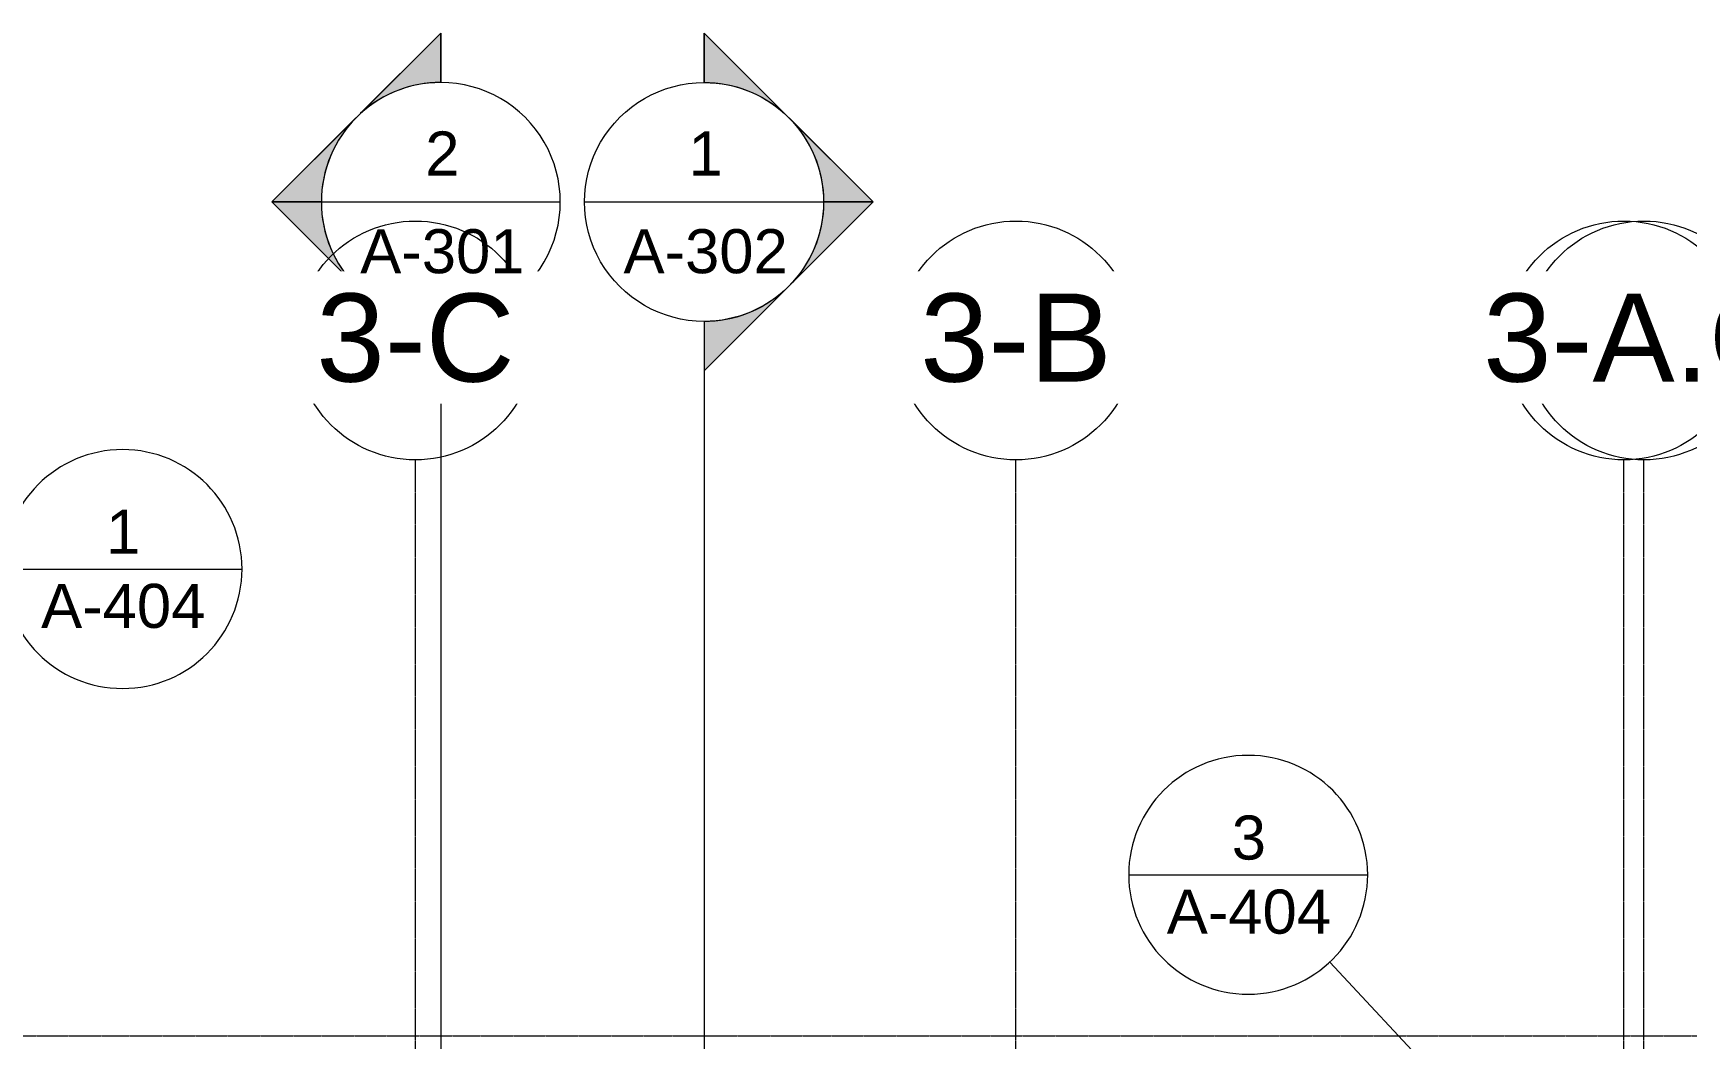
# Model space of a CAD drawing. Header units: inches. Extents: x -55396 to -733, y -290 to 853.
# Drawn here: x -22709 to -22044, y 257 to 661 of the extents above; entities that cross this region are included whole.
import ezdxf

# ---------------------------------------------------------------- set-up
doc = ezdxf.new("R2010")
doc.units = ezdxf.units.IN
doc.header["$MEASUREMENT"] = 0
doc.linetypes.add('Grid Line 1_2_', pattern=[0.8749999999999999, 0.4999999999999999, -0.125, 0.125, -0.125])
for name, color, linetype, lineweight in [('A-ANNO-SYMB', 150, 'Continuous', 9), ('A-FLOR-LEVL', 51, 'Continuous', 9), ('G-ANNO-SYMB', 111, 'Continuous', 9), ('S-GRID', 1, 'Continuous', 9), ('S-GRID-IDEN', 1, 'Continuous', 9)]:
    doc.layers.add(name, color=color, linetype=linetype, lineweight=lineweight)
doc.styles.add('Arial_1', font='arial.ttf', dxfattribs={"height": 35.40718562874248})
doc.styles.add('Arial_2', font='arial.ttf', dxfattribs={"height": 17.70359281437124})

# ---------------------------------------------------------------- blocks, each defined once
blk = doc.blocks.new('Section - Section Head - Filled-1526-Section 13')
at = {"layer": 'G-ANNO-SYMB'}
h = blk.add_hatch(color=256, dxfattribs=at)
edge = h.paths.add_edge_path(flags=0)
edge.add_arc((-24148.83531033965, 593.1570754422743), 48.06247118192541, 89.99999999999989, 132.0783950246248, ccw=False)
edge.add_line((-24148.83531033965, 641.2195466242015), (-24148.83531033965, 661.0393264361826))
edge.add_line((-24148.83531033965, 661.0393264361826), (-24181.04422105293, 628.8304157229087))
h = blk.add_hatch(color=256, dxfattribs=at)
edge = h.paths.add_edge_path(flags=0)
edge.add_line((-24182.77643583661, 627.0982009392283), (-24216.71756133356, 593.1570754422743))
edge.add_line((-24216.71756133356, 593.1570754422743), (-24196.83531033965, 593.1570754422742))
edge.add_arc((-24148.83531033965, 593.1570754422736), 47.99999999999782, 135.0000000000001, 179.9999999999997, ccw=False)
h = blk.add_hatch(color=256, dxfattribs=at)
edge = h.paths.add_edge_path(flags=0)
edge.add_arc((-24148.83531033965, 593.157075442274), 47.99999999999965, 180, 225.0000000000013, ccw=False)
edge.add_line((-24196.83531033965, 593.1570754422743), (-24216.71756133356, 593.1570754422744))
edge.add_line((-24216.71756133356, 593.1570754422744), (-24182.77643583661, 559.21594994532))
h = blk.add_hatch(color=256, dxfattribs=at)
edge = h.paths.add_edge_path(flags=0)
edge.add_line((-24181.04422105293, 557.4837351616394), (-24148.83531033965, 525.2748244483653))
edge.add_line((-24148.83531033965, 525.2748244483653), (-24148.83531033965, 545.0946042603464))
edge.add_arc((-24148.83531033965, 593.1570754422738), 48.06247118192778, 227.9216049753765, 270, ccw=False)
for p, q in [((-24216.71756133356, 593.1570754422744), (-24148.83531033965, 661.0393264361825)), ((-24181.04422105293, 628.8304157229087), (-24148.83531033965, 661.0393264361826)), ((-24148.83531033965, 641.157075442274), (-24148.83531033965, 661.0393264361825)), ((-24148.83531033965, 661.0393264361826), (-24148.83531033965, 641.2195466242015)), ((-24216.71756133356, 593.1570754422743), (-24182.77643583661, 627.0982009392283)), ((-24216.71756133356, 593.1570754422744), (-24148.83531033965, 525.2748244483657)), ((-24196.83531033965, 593.1570754422742), (-24216.71756133356, 593.1570754422743)), ((-24182.77643583661, 559.21594994532), (-24216.71756133356, 593.1570754422744)), ((-24216.71756133356, 593.1570754422744), (-24196.83531033965, 593.1570754422743)), ((-24148.83531033965, 525.2748244483653), (-24181.04422105293, 557.4837351616394)), ((-24148.83531033965, 545.1570754422742), (-24148.83531033965, 525.2748244483657)), ((-24148.83531033965, 545.0946042603464), (-24148.83531033965, 525.2748244483653))]:
    blk.add_line(p, q, dxfattribs=at)
for centre, radius, start, end in [((-24148.83531033965, 593.157075442274), 47.99999999999977, 89.9999999999998, 269.9999999999994), ((-24148.83531033965, 593.1570754422743), 48.06247118192541, 89.99999999999952, 132.0783950246244), ((-24148.83531033965, 593.157075442274), 48, 269.9999999999996, 90), ((-24148.83531033965, 593.1570754422736), 47.99999999999782, 134.9999999999997, 179.9999999999993), ((-24148.83531033965, 593.157075442274), 47.99999999999965, 179.9999999999996, 225.000000000001), ((-24148.83531033965, 593.1570754422738), 48.06247118192778, 227.9216049753762, 269.9999999999996)]:
    blk.add_arc(centre, radius, start, end, dxfattribs=at)
blk = doc.blocks.new('Section - Callout Head-19020-Section 13')
at = {"layer": 'A-ANNO-SYMB'}
blk.add_line((-22720.81056279543, 445.634005807824), (-22624.81056279543, 445.634005807824), dxfattribs=at)
for radius, start, end in [(48, 0, 179.9999999999998), (47.99999999999991, 179.9999999999999, 359.9999999999994)]:
    blk.add_arc((-22672.81056279543, 445.634005807824), radius, start, end, dxfattribs=at)
blk = doc.blocks.new('Grid - Grid Head - Circle-14747-Section 13')
at = {"layer": 'S-GRID-IDEN'}
blk.add_circle((-23085.89022535216, 537.4930141065112), 48, dxfattribs=at)

msp = doc.modelspace()

# ---------------------------------------------------------------- linework, layer by layer
at = {"layer": 'A-ANNO-SYMB'}
msp.add_line((-22087.61542488286, 180.1887034388105), (-22187.85875082503, 287.6587928288142), dxfattribs=at)
at = {"layer": 'A-FLOR-LEVL', "linetype": 'Grid Line 1_2_'}
msp.add_line((-26557.32365464432, 257.9999999999999), (-21746.95903089273, 257.9999999999999), dxfattribs=at)
at = {"layer": 'G-ANNO-SYMB'}
for p, q in [((-22592.94179359414, 593.157075442274), (-22496.94179359414, 593.157075442274)), ((-22487.17361941264, 593.157075442274), (-22391.17361941264, 593.157075442274)), ((-22544.94179359415, 545.1570754422745), (-22544.94179359415, -79.66080684492748)), ((-22439.17361941265, 545.1570754422745), (-22439.17361941265, -79.66080684492748))]:
    msp.add_line(p, q, dxfattribs=at)
at = {"layer": 'S-GRID', "linetype": 'Grid Line 1_2_'}
for p, q in [((-22555.14022535217, -273.1608068449274), (-22555.14022535217, 489.4930141065116)), ((-22313.89022535217, -273.1608068449274), (-22313.89022535217, 489.4930141065116)), ((-22069.64022535225, -273.1608068449274), (-22069.64022535225, 489.4930141065116)), ((-22061.64022535224, -273.1608068449274), (-22061.64022535224, 489.4930141065116))]:
    msp.add_line(p, q, dxfattribs=at)

# ---------------------------------------------------------------- block references
at = {"layer": 'A-ANNO-SYMB'}
for p in [(0, 0), (452.2113757069284, -122.8744461315997)]:
    msp.add_blockref('Section - Callout Head-19020-Section 13', p, dxfattribs=at)
at = {"layer": 'G-ANNO-SYMB'}
msp.add_blockref('Section - Section Head - Filled-1526-Section 13', (1603.893516745532, 0), dxfattribs=at)
at = {"layer": 'G-ANNO-SYMB', "extrusion": (0, 0, -1)}
msp.add_blockref('Section - Section Head - Filled-1526-Section 13', (46588.00892975232, 0), dxfattribs=at)
at = {"layer": 'S-GRID-IDEN'}
for p in [(530.7500000000158, 0), (772.0000000000167, 0), (1016.249999999938, 0)]:
    msp.add_blockref('Grid - Grid Head - Circle-14747-Section 13', p, dxfattribs=at)

# ---------------------------------------------------------------- texts
at = {"layer": 'A-ANNO-SYMB', "char_height": 17.70359281437124, "attachment_point": 2, "line_spacing_factor": 0.9385317878468563, "style": 'Arial_2'}
for s, insert, width in [('1', (-22672.53371602685, 469.451619510014), 16.41599999999998), ('A-404', (-22672.53371602685, 439.6868919547422), 78.62399999999991), ('3', (-22220.32234031993, 346.5771733784146), 16.41599999999998), ('A-404', (-22220.32234031993, 316.8124458231428), 78.62399999999991)]:
    msp.add_mtext(s, dxfattribs=dict(at, insert=insert, width=width))
at = {"layer": 'G-ANNO-SYMB', "char_height": 17.70359281437124, "attachment_point": 2, "line_spacing_factor": 0.9385317878468563, "style": 'Arial_2'}
for s, insert, width in [('2', (-22544.32705363226, 621.4953245809787), 16.41599999999998), ('1', (-22438.55887945076, 621.4953245809786), 16.41599999999998), ('A-301', (-22544.32705363227, 582.2228362023131), 78.62399999999991), ('A-302', (-22438.55887945077, 582.222836202313), 78.62399999999991)]:
    msp.add_mtext(s, dxfattribs=dict(at, insert=insert, width=width))
at = {"layer": 'S-GRID-IDEN', "insert": (-22781.39945265422, 556.3667510163767), "char_height": 35.40718562874248, "width": 180.1439999999998, "attachment_point": 2, "line_spacing_factor": 0.9385317878468563, "style": 'Arial_1', "bg_fill": 3, "box_fill_scale": 1.25, "bg_fill_color": 0, "bg_fill_transparency": 0}
msp.add_mtext('1-13.G', dxfattribs=at)

# ---------------------------------------------------------------- next in the draw order: texts
at = {"layer": 'S-GRID-IDEN', "char_height": 35.40718562874248, "attachment_point": 2, "line_spacing_factor": 0.9385317878468563, "style": 'Arial_1', "bg_fill": 3, "box_fill_scale": 1.25, "bg_fill_color": 0, "bg_fill_transparency": 0}
for s, insert, width in [('3-D.G', (-22781.39945265422, 556.3667510163767), 156.8159999999998), ('3-C', (-22555.14945265423, 556.3667510163767), 94.60799999999989), ('3-B', (-22313.89945265422, 556.3667510163767), 91.5839999999999), ('3-A', (-22069.6494526543, 556.3667510163767), 91.5839999999999)]:
    msp.add_mtext(s, dxfattribs=dict(at, insert=insert, width=width))

# ---------------------------------------------------------------- next in the draw order: block references
at = {"layer": 'S-GRID-IDEN'}
msp.add_blockref('Grid - Grid Head - Circle-14747-Section 13', (1024.249999999937, 0), dxfattribs=at)

# ---------------------------------------------------------------- next in the draw order: texts
at = {"layer": 'S-GRID-IDEN', "insert": (-22061.6494526543, 556.3667510163767), "char_height": 35.40718562874248, "width": 153.7919999999998, "attachment_point": 2, "line_spacing_factor": 0.9385317878468563, "style": 'Arial_1', "bg_fill": 3, "box_fill_scale": 1.25, "bg_fill_color": 0, "bg_fill_transparency": 0}
msp.add_mtext('3-A.G', dxfattribs=at)

doc.saveas('drawing.dxf')
